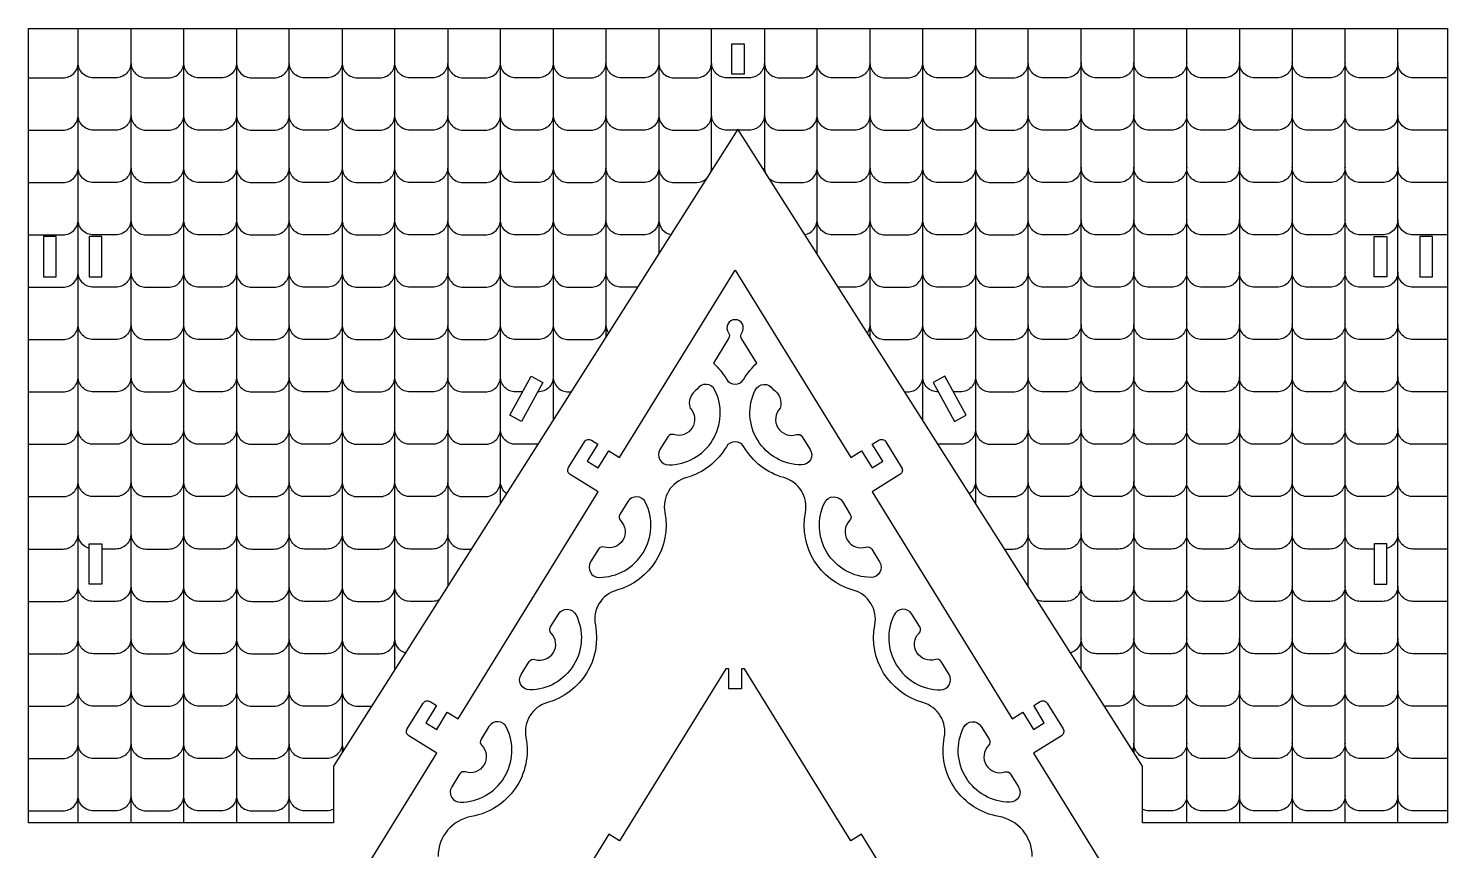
# Model space of a CAD drawing. Extents: x 3733 to 3923, y 1415 to 1537.
# Drawn here: x 3770.5 to 3826.7, y 1462.1 to 1494.6 of the extents above; entities that cross this region are included whole.
import ezdxf

# ---------------------------------------------------------------- set-up
doc = ezdxf.new("R2010")
doc.units = 0
doc.header["$MEASUREMENT"] = 0
doc.layers.add('LAYER1', color=18, linetype='CONTINUOUS')

msp = doc.modelspace()

# ---------------------------------------------------------------- linework, layer by layer
at = {"layer": 'LAYER1'}
for points in [[(3782.607, 1465.466), (3782.607, 1463.214), (3770.547, 1463.214), (3770.547, 1494.628), (3826.667, 1494.628), (3826.667, 1463.214), (3814.607, 1463.214), (3814.607, 1465.466), (3798.607, 1490.64)], [(3798.357, 1492.82), (3798.357, 1494.02), (3798.857, 1494.02), (3798.857, 1492.82)], [(3771.147, 1484.802), (3771.647, 1484.802), (3771.647, 1486.402), (3771.147, 1486.402)], [(3772.947, 1484.802), (3773.447, 1484.802), (3773.447, 1486.402), (3772.947, 1486.402)], [(3824.267, 1484.802), (3823.767, 1484.802), (3823.767, 1486.402), (3824.267, 1486.402)], [(3825.567, 1484.802), (3826.067, 1484.802), (3826.067, 1486.402), (3825.567, 1486.402)], [(3790.887, 1480.634), (3790.043, 1479.089), (3789.586, 1479.339), (3790.429, 1480.884)], [(3806.328, 1480.634), (3807.171, 1479.089), (3807.629, 1479.339), (3806.785, 1480.884)], [(3773.447, 1472.656), (3772.947, 1472.656), (3772.947, 1474.256), (3773.447, 1474.256)], [(3823.767, 1472.656), (3824.267, 1472.656), (3824.267, 1474.256), (3823.767, 1474.256)]]:
    msp.add_lwpolyline(points, close=True, dxfattribs=at)
for points in [[(3772.516, 1463.214), (3772.516, 1494.628)], [(3774.603, 1494.628), (3774.603, 1463.214)], [(3776.691, 1463.214), (3776.691, 1494.628)], [(3778.778, 1494.628), (3778.778, 1463.214)], [(3780.865, 1463.214), (3780.865, 1494.628)], [(3782.952, 1494.628), (3782.952, 1466.009)], [(3785.04, 1469.293), (3785.04, 1494.628)], [(3787.127, 1494.628), (3787.127, 1472.577)], [(3789.214, 1475.861), (3789.214, 1494.628)], [(3791.302, 1494.628), (3791.302, 1479.145)], [(3793.389, 1482.43), (3793.389, 1494.628)], [(3795.476, 1494.628), (3795.476, 1485.714)], [(3797.564, 1488.998), (3797.564, 1494.628)], [(3799.651, 1494.628), (3799.651, 1488.998)], [(3801.738, 1485.714), (3801.738, 1494.628)], [(3803.825, 1494.628), (3803.825, 1482.43)], [(3805.913, 1479.145), (3805.913, 1494.628)], [(3808, 1494.628), (3808, 1475.861)], [(3810.087, 1472.577), (3810.087, 1494.628)], [(3812.175, 1469.293), (3812.175, 1494.628)], [(3814.262, 1494.628), (3814.262, 1466.009)], [(3816.349, 1463.214), (3816.349, 1494.628)], [(3818.436, 1494.628), (3818.436, 1463.214)], [(3820.524, 1494.628), (3820.524, 1463.214)], [(3822.611, 1463.214), (3822.611, 1494.628)], [(3824.698, 1463.214), (3824.698, 1494.628)], [(3804.332, 1461.406), (3803.491, 1462.768), (3803.065, 1462.505), (3798.861, 1469.311), (3798.743, 1469.311), (3798.743, 1468.511), (3798.243, 1468.511), (3798.243, 1469.311), (3798.124, 1469.311), (3793.92, 1462.505), (3793.494, 1462.768), (3792.654, 1461.406)]]:
    msp.add_lwpolyline(points, dxfattribs=at)
for points in [[(3770.547, 1492.675), (3771.916, 1492.675, 0.414214), (3772.516, 1493.275)], [(3774.603, 1493.275, -0.414214), (3774.003, 1492.675), (3773.116, 1492.675, -0.414214), (3772.516, 1493.275)], [(3774.603, 1493.275, 0.414214), (3775.203, 1492.675), (3776.091, 1492.675, 0.414214), (3776.691, 1493.275)], [(3778.778, 1493.275, -0.414214), (3778.178, 1492.675), (3777.291, 1492.675, -0.414214), (3776.691, 1493.275)], [(3778.778, 1493.275, 0.414214), (3779.378, 1492.675), (3780.265, 1492.675, 0.414214), (3780.865, 1493.275)], [(3782.952, 1493.275, -0.414214), (3782.352, 1492.675), (3781.465, 1492.675, -0.414214), (3780.865, 1493.275)], [(3782.952, 1493.275, 0.414214), (3783.552, 1492.675), (3784.44, 1492.675, 0.414214), (3785.04, 1493.275)], [(3787.127, 1493.275, -0.414214), (3786.527, 1492.675), (3785.64, 1492.675, -0.414214), (3785.04, 1493.275)], [(3787.127, 1493.275, 0.414214), (3787.727, 1492.675), (3788.614, 1492.675, 0.414214), (3789.214, 1493.275)], [(3791.302, 1493.275, -0.414214), (3790.702, 1492.675), (3789.814, 1492.675, -0.414214), (3789.214, 1493.275)], [(3791.302, 1493.275, 0.414214), (3791.902, 1492.675), (3792.789, 1492.675, 0.414214), (3793.389, 1493.275)], [(3795.476, 1493.275, -0.414214), (3794.876, 1492.675), (3793.989, 1492.675, -0.414214), (3793.389, 1493.275)], [(3795.476, 1493.275, 0.414214), (3796.076, 1492.675), (3796.964, 1492.675, 0.414214), (3797.564, 1493.275)], [(3799.651, 1493.275, -0.414214), (3799.051, 1492.675), (3798.164, 1492.675, -0.414214), (3797.564, 1493.275)], [(3799.651, 1493.275, 0.414214), (3800.251, 1492.675), (3801.138, 1492.675, 0.414214), (3801.738, 1493.275)], [(3803.825, 1493.275, -0.414214), (3803.225, 1492.675), (3802.338, 1492.675, -0.414214), (3801.738, 1493.275)], [(3803.825, 1493.275, 0.414214), (3804.425, 1492.675), (3805.313, 1492.675, 0.414214), (3805.913, 1493.275)], [(3808, 1493.275, -0.414214), (3807.4, 1492.675), (3806.513, 1492.675, -0.414214), (3805.913, 1493.275)], [(3808, 1493.275, 0.414214), (3808.6, 1492.675), (3809.487, 1492.675, 0.414214), (3810.087, 1493.275)], [(3812.175, 1493.275, -0.414214), (3811.575, 1492.675), (3810.687, 1492.675, -0.414214), (3810.087, 1493.275)], [(3814.262, 1493.275, -0.414214), (3813.662, 1492.675), (3812.775, 1492.675, -0.414214), (3812.175, 1493.275)], [(3816.349, 1493.275, -0.414214), (3815.749, 1492.675), (3814.862, 1492.675, -0.414214), (3814.262, 1493.275)], [(3818.436, 1493.275, -0.414214), (3817.836, 1492.675), (3816.949, 1492.675, -0.414214), (3816.349, 1493.275)], [(3820.524, 1493.275, -0.414214), (3819.924, 1492.675), (3819.036, 1492.675, -0.414214), (3818.436, 1493.275)], [(3822.611, 1493.275, -0.414214), (3822.011, 1492.675), (3821.124, 1492.675, -0.414214), (3820.524, 1493.275)], [(3824.698, 1493.275, -0.414214), (3824.098, 1492.675), (3823.211, 1492.675, -0.414214), (3822.611, 1493.275)], [(3826.667, 1492.675), (3825.298, 1492.675, -0.414214), (3824.698, 1493.275)], [(3770.547, 1490.605), (3771.916, 1490.605, 0.414214), (3772.516, 1491.205)], [(3774.603, 1491.205, -0.414214), (3774.003, 1490.605), (3773.116, 1490.605, -0.414214), (3772.516, 1491.205)], [(3774.603, 1491.205, 0.414214), (3775.203, 1490.605), (3776.091, 1490.605, 0.414214), (3776.691, 1491.205)], [(3778.778, 1491.205, -0.414214), (3778.178, 1490.605), (3777.291, 1490.605, -0.414214), (3776.691, 1491.205)], [(3778.778, 1491.205, 0.414214), (3779.378, 1490.605), (3780.265, 1490.605, 0.414214), (3780.865, 1491.205)], [(3782.952, 1491.205, -0.414214), (3782.352, 1490.605), (3781.465, 1490.605, -0.414214), (3780.865, 1491.205)], [(3782.952, 1491.205, 0.414214), (3783.552, 1490.605), (3784.44, 1490.605, 0.414214), (3785.04, 1491.205)], [(3787.127, 1491.205, -0.414214), (3786.527, 1490.605), (3785.64, 1490.605, -0.414214), (3785.04, 1491.205)], [(3787.127, 1491.205, 0.414214), (3787.727, 1490.605), (3788.614, 1490.605, 0.414214), (3789.214, 1491.205)], [(3791.302, 1491.205, -0.414214), (3790.702, 1490.605), (3789.814, 1490.605, -0.414214), (3789.214, 1491.205)], [(3791.302, 1491.205, 0.414214), (3791.902, 1490.605), (3792.789, 1490.605, 0.414214), (3793.389, 1491.205)], [(3795.476, 1491.205, -0.414214), (3794.876, 1490.605), (3793.989, 1490.605, -0.414214), (3793.389, 1491.205)], [(3795.476, 1491.205, 0.414214), (3796.076, 1490.605), (3796.964, 1490.605, 0.414214), (3797.564, 1491.205)], [(3798.585, 1490.605), (3798.164, 1490.605, -0.414214), (3797.564, 1491.205)], [(3799.651, 1491.205, -0.414214), (3799.051, 1490.605), (3798.629, 1490.605)], [(3799.651, 1491.205, 0.414214), (3800.251, 1490.605), (3801.138, 1490.605, 0.414214), (3801.738, 1491.205)], [(3803.825, 1491.205, -0.414214), (3803.225, 1490.605), (3802.338, 1490.605, -0.414214), (3801.738, 1491.205)], [(3803.825, 1491.205, 0.414214), (3804.425, 1490.605), (3805.313, 1490.605, 0.414214), (3805.913, 1491.205)], [(3808, 1491.205, -0.414214), (3807.4, 1490.605), (3806.513, 1490.605, -0.414214), (3805.913, 1491.205)], [(3808, 1491.205, 0.414214), (3808.6, 1490.605), (3809.487, 1490.605, 0.414214), (3810.087, 1491.205)], [(3812.175, 1491.205, -0.414214), (3811.575, 1490.605), (3810.687, 1490.605, -0.414214), (3810.087, 1491.205)], [(3814.262, 1491.205, -0.414214), (3813.662, 1490.605), (3812.775, 1490.605, -0.414214), (3812.175, 1491.205)], [(3816.349, 1491.205, -0.414214), (3815.749, 1490.605), (3814.862, 1490.605, -0.414214), (3814.262, 1491.205)], [(3818.436, 1491.205, -0.414214), (3817.836, 1490.605), (3816.949, 1490.605, -0.414214), (3816.349, 1491.205)], [(3820.524, 1491.205, -0.414214), (3819.924, 1490.605), (3819.036, 1490.605, -0.414214), (3818.436, 1491.205)], [(3822.611, 1491.205, -0.414214), (3822.011, 1490.605), (3821.124, 1490.605, -0.414214), (3820.524, 1491.205)], [(3824.698, 1491.205, -0.414214), (3824.098, 1490.605), (3823.211, 1490.605, -0.414214), (3822.611, 1491.205)], [(3826.667, 1490.605), (3825.298, 1490.605, -0.414214), (3824.698, 1491.205)], [(3770.547, 1488.535), (3771.916, 1488.535, 0.414214), (3772.516, 1489.135)], [(3774.603, 1489.135, -0.414214), (3774.003, 1488.535), (3773.116, 1488.535, -0.414214), (3772.516, 1489.135)], [(3774.603, 1489.135, 0.414214), (3775.203, 1488.535), (3776.091, 1488.535, 0.414214), (3776.691, 1489.135)], [(3778.778, 1489.135, -0.414214), (3778.178, 1488.535), (3777.291, 1488.535, -0.414214), (3776.691, 1489.135)], [(3778.778, 1489.135, 0.414214), (3779.378, 1488.535), (3780.265, 1488.535, 0.414214), (3780.865, 1489.135)], [(3782.952, 1489.135, -0.414214), (3782.352, 1488.535), (3781.465, 1488.535, -0.414214), (3780.865, 1489.135)], [(3782.952, 1489.135, 0.414214), (3783.552, 1488.535), (3784.44, 1488.535, 0.414214), (3785.04, 1489.135)], [(3787.127, 1489.135, -0.414214), (3786.527, 1488.535), (3785.64, 1488.535, -0.414214), (3785.04, 1489.135)], [(3787.127, 1489.135, 0.414214), (3787.727, 1488.535), (3788.614, 1488.535, 0.414214), (3789.214, 1489.135)], [(3791.302, 1489.135, -0.414214), (3790.702, 1488.535), (3789.814, 1488.535, -0.414214), (3789.214, 1489.135)], [(3791.302, 1489.135, 0.414214), (3791.902, 1488.535), (3792.789, 1488.535, 0.414214), (3793.389, 1489.135)], [(3795.476, 1489.135, -0.414214), (3794.876, 1488.535), (3793.989, 1488.535, -0.414214), (3793.389, 1489.135)], [(3795.476, 1489.135, 0.414214), (3796.076, 1488.535), (3796.964, 1488.535, 0.188396), (3797.37, 1488.694)], [(3797.536, 1488.954, 0.076751), (3797.564, 1489.135)], [(3797.575, 1489.016, -0.049716), (3797.564, 1489.135)], [(3799.651, 1489.135, -0.049716), (3799.639, 1489.016)], [(3799.651, 1489.135, 0.076751), (3799.679, 1488.954)], [(3799.844, 1488.694, 0.188396), (3800.251, 1488.535), (3801.138, 1488.535, 0.414214), (3801.738, 1489.135)], [(3803.825, 1489.135, -0.414214), (3803.225, 1488.535), (3802.338, 1488.535, -0.414214), (3801.738, 1489.135)], [(3803.825, 1489.135, 0.414214), (3804.425, 1488.535), (3805.313, 1488.535, 0.414214), (3805.913, 1489.135)], [(3808, 1489.135, -0.414214), (3807.4, 1488.535), (3806.513, 1488.535, -0.414214), (3805.913, 1489.135)], [(3808, 1489.135, 0.414214), (3808.6, 1488.535), (3809.487, 1488.535, 0.414214), (3810.087, 1489.135)], [(3812.175, 1489.135, -0.414214), (3811.575, 1488.535), (3810.687, 1488.535, -0.414214), (3810.087, 1489.135)], [(3814.262, 1489.135, -0.414214), (3813.662, 1488.535), (3812.775, 1488.535, -0.414214), (3812.175, 1489.135)], [(3816.349, 1489.135, -0.414214), (3815.749, 1488.535), (3814.862, 1488.535, -0.414214), (3814.262, 1489.135)], [(3818.436, 1489.135, -0.414214), (3817.836, 1488.535), (3816.949, 1488.535, -0.414214), (3816.349, 1489.135)], [(3820.524, 1489.135, -0.414214), (3819.924, 1488.535), (3819.036, 1488.535, -0.414214), (3818.436, 1489.135)], [(3822.611, 1489.135, -0.414214), (3822.011, 1488.535), (3821.124, 1488.535, -0.414214), (3820.524, 1489.135)], [(3824.698, 1489.135, -0.414214), (3824.098, 1488.535), (3823.211, 1488.535, -0.414214), (3822.611, 1489.135)], [(3826.667, 1488.535), (3825.298, 1488.535, -0.414214), (3824.698, 1489.135)], [(3770.547, 1486.465), (3771.916, 1486.465, 0.414214), (3772.516, 1487.065)], [(3774.603, 1487.065, -0.414214), (3774.003, 1486.465), (3773.116, 1486.465, -0.414214), (3772.516, 1487.065)], [(3774.603, 1487.065, 0.414214), (3775.203, 1486.465), (3776.091, 1486.465, 0.414214), (3776.691, 1487.065)], [(3778.778, 1487.065, -0.414214), (3778.178, 1486.465), (3777.291, 1486.465, -0.414214), (3776.691, 1487.065)], [(3778.778, 1487.065, 0.414214), (3779.378, 1486.465), (3780.265, 1486.465, 0.414214), (3780.865, 1487.065)], [(3782.952, 1487.065, -0.414214), (3782.352, 1486.465), (3781.465, 1486.465, -0.414214), (3780.865, 1487.065)], [(3782.952, 1487.065, 0.414214), (3783.552, 1486.465), (3784.44, 1486.465, 0.414214), (3785.04, 1487.065)], [(3787.127, 1487.065, -0.414214), (3786.527, 1486.465), (3785.64, 1486.465, -0.414214), (3785.04, 1487.065)], [(3787.127, 1487.065, 0.414214), (3787.727, 1486.465), (3788.614, 1486.465, 0.414214), (3789.214, 1487.065)], [(3791.302, 1487.065, -0.414214), (3790.702, 1486.465), (3789.814, 1486.465, -0.414214), (3789.214, 1487.065)], [(3791.302, 1487.065, 0.414214), (3791.902, 1486.465), (3792.789, 1486.465, 0.414214), (3793.389, 1487.065)], [(3795.476, 1487.065, -0.414214), (3794.876, 1486.465), (3793.989, 1486.465, -0.414214), (3793.389, 1487.065)], [(3795.476, 1487.065, 0.358552), (3795.961, 1486.476)], [(3801.254, 1486.476, 0.358552), (3801.738, 1487.065)], [(3803.825, 1487.065, -0.414214), (3803.225, 1486.465), (3802.338, 1486.465, -0.414214), (3801.738, 1487.065)], [(3803.825, 1487.065, 0.414214), (3804.425, 1486.465), (3805.313, 1486.465, 0.414214), (3805.913, 1487.065)], [(3808, 1487.065, -0.414214), (3807.4, 1486.465), (3806.513, 1486.465, -0.414214), (3805.913, 1487.065)], [(3808, 1487.065, 0.414214), (3808.6, 1486.465), (3809.487, 1486.465, 0.414214), (3810.087, 1487.065)], [(3812.175, 1487.065, -0.414214), (3811.575, 1486.465), (3810.687, 1486.465, -0.414214), (3810.087, 1487.065)], [(3814.262, 1487.065, -0.414214), (3813.662, 1486.465), (3812.775, 1486.465, -0.414214), (3812.175, 1487.065)], [(3816.349, 1487.065, -0.414214), (3815.749, 1486.465), (3814.862, 1486.465, -0.414214), (3814.262, 1487.065)], [(3818.436, 1487.065, -0.414214), (3817.836, 1486.465), (3816.949, 1486.465, -0.414214), (3816.349, 1487.065)], [(3820.524, 1487.065, -0.414214), (3819.924, 1486.465), (3819.036, 1486.465, -0.414214), (3818.436, 1487.065)], [(3822.611, 1487.065, -0.414214), (3822.011, 1486.465), (3821.124, 1486.465, -0.414214), (3820.524, 1487.065)], [(3824.698, 1487.065, -0.414214), (3824.098, 1486.465), (3823.211, 1486.465, -0.414214), (3822.611, 1487.065)], [(3826.667, 1486.465), (3825.298, 1486.465, -0.414214), (3824.698, 1487.065)], [(3770.547, 1484.395), (3771.916, 1484.395, 0.414214), (3772.516, 1484.995)], [(3774.603, 1484.995, -0.414214), (3774.003, 1484.395), (3773.116, 1484.395, -0.414214), (3772.516, 1484.995)], [(3774.603, 1484.995, 0.414214), (3775.203, 1484.395), (3776.091, 1484.395, 0.414214), (3776.691, 1484.995)], [(3778.778, 1484.995, -0.414214), (3778.178, 1484.395), (3777.291, 1484.395, -0.414214), (3776.691, 1484.995)], [(3778.778, 1484.995, 0.414214), (3779.378, 1484.395), (3780.265, 1484.395, 0.414214), (3780.865, 1484.995)], [(3782.952, 1484.995, -0.414214), (3782.352, 1484.395), (3781.465, 1484.395, -0.414214), (3780.865, 1484.995)], [(3782.612, 1459.359), (3786.697, 1465.972), (3785.591, 1466.655, -0.414214), (3785.525, 1466.93), (3786.156, 1467.951, -0.414214), (3786.431, 1468.016), (3786.687, 1467.859), (3786.266, 1467.178), (3786.692, 1466.915), (3787.112, 1467.596), (3787.537, 1467.333), (3793.079, 1476.305), (3791.973, 1476.989, -0.414214), (3791.908, 1477.264), (3792.539, 1478.285, -0.414214), (3792.814, 1478.35), (3793.069, 1478.192), (3792.649, 1477.512), (3793.074, 1477.249), (3793.494, 1477.929), (3793.92, 1477.667), (3798.493, 1485.07), (3803.065, 1477.667), (3803.491, 1477.929), (3803.911, 1477.249), (3804.337, 1477.512), (3803.916, 1478.192), (3804.171, 1478.35, -0.414214), (3804.447, 1478.285), (3805.077, 1477.264, -0.414214), (3805.012, 1476.989), (3803.906, 1476.305), (3809.448, 1467.333), (3809.873, 1467.596), (3810.294, 1466.915), (3810.719, 1467.178), (3810.299, 1467.859), (3810.554, 1468.016, -0.414214), (3810.829, 1467.951), (3811.46, 1466.93, -0.414214), (3811.395, 1466.655), (3810.289, 1465.972), (3814.373, 1459.359, -0.139213)], [(3782.952, 1484.995, 0.414214), (3783.552, 1484.395), (3784.44, 1484.395, 0.414214), (3785.04, 1484.995)], [(3787.127, 1484.995, -0.414214), (3786.527, 1484.395), (3785.64, 1484.395, -0.414214), (3785.04, 1484.995)], [(3787.127, 1484.995, 0.414214), (3787.727, 1484.395), (3788.614, 1484.395, 0.414214), (3789.214, 1484.995)], [(3791.302, 1484.995, -0.414214), (3790.702, 1484.395), (3789.814, 1484.395, -0.414214), (3789.214, 1484.995)], [(3791.302, 1484.995, 0.414214), (3791.902, 1484.395), (3792.789, 1484.395, 0.414214), (3793.389, 1484.995)], [(3794.638, 1484.395), (3793.989, 1484.395, -0.414214), (3793.389, 1484.995)], [(3803.825, 1484.995, -0.414214), (3803.225, 1484.395), (3802.576, 1484.395)], [(3803.825, 1484.995, 0.414214), (3804.425, 1484.395), (3805.313, 1484.395, 0.414214), (3805.913, 1484.995)], [(3808, 1484.995, -0.414214), (3807.4, 1484.395), (3806.513, 1484.395, -0.414214), (3805.913, 1484.995)], [(3808, 1484.995, 0.414214), (3808.6, 1484.395), (3809.487, 1484.395, 0.414214), (3810.087, 1484.995)], [(3812.175, 1484.995, -0.414214), (3811.575, 1484.395), (3810.687, 1484.395, -0.414214), (3810.087, 1484.995)], [(3814.262, 1484.995, -0.414214), (3813.662, 1484.395), (3812.775, 1484.395, -0.414214), (3812.175, 1484.995)], [(3816.349, 1484.995, -0.414214), (3815.749, 1484.395), (3814.862, 1484.395, -0.414214), (3814.262, 1484.995)], [(3818.436, 1484.995, -0.414214), (3817.836, 1484.395), (3816.949, 1484.395, -0.414214), (3816.349, 1484.995)], [(3820.524, 1484.995, -0.414214), (3819.924, 1484.395), (3819.036, 1484.395, -0.414214), (3818.436, 1484.995)], [(3822.611, 1484.995, -0.414214), (3822.011, 1484.395), (3821.124, 1484.395, -0.414214), (3820.524, 1484.995)], [(3824.698, 1484.995, -0.414214), (3824.098, 1484.395), (3823.211, 1484.395, -0.414214), (3822.611, 1484.995)], [(3826.667, 1484.395), (3825.298, 1484.395, -0.414214), (3824.698, 1484.995)], [(3770.547, 1482.325), (3771.916, 1482.325, 0.414214), (3772.516, 1482.925)], [(3774.603, 1482.925, -0.414214), (3774.003, 1482.325), (3773.116, 1482.325, -0.414214), (3772.516, 1482.925)], [(3774.603, 1482.925, 0.414214), (3775.203, 1482.325), (3776.091, 1482.325, 0.414214), (3776.691, 1482.925)], [(3778.778, 1482.925, -0.414214), (3778.178, 1482.325), (3777.291, 1482.325, -0.414214), (3776.691, 1482.925)], [(3778.778, 1482.925, 0.414214), (3779.378, 1482.325), (3780.265, 1482.325, 0.414214), (3780.865, 1482.925)], [(3782.952, 1482.925, -0.414214), (3782.352, 1482.325), (3781.465, 1482.325, -0.414214), (3780.865, 1482.925)], [(3782.952, 1482.925, 0.414214), (3783.552, 1482.325), (3784.44, 1482.325, 0.414214), (3785.04, 1482.925)], [(3787.127, 1482.925, -0.414214), (3786.527, 1482.325), (3785.64, 1482.325, -0.414214), (3785.04, 1482.925)], [(3787.127, 1482.925, 0.414214), (3787.727, 1482.325), (3788.614, 1482.325, 0.414214), (3789.214, 1482.925)], [(3791.302, 1482.925, -0.414214), (3790.702, 1482.325), (3789.814, 1482.325, -0.414214), (3789.214, 1482.925)], [(3791.302, 1482.925, 0.414214), (3791.902, 1482.325), (3792.789, 1482.325, 0.414214), (3793.389, 1482.925)], [(3793.491, 1482.59, -0.14901), (3793.389, 1482.925)], [(3803.825, 1482.925, -0.14901), (3803.723, 1482.59)], [(3803.825, 1482.925, 0.414214), (3804.425, 1482.325), (3805.313, 1482.325, 0.414214), (3805.913, 1482.925)], [(3808, 1482.925, -0.414214), (3807.4, 1482.325), (3806.513, 1482.325, -0.414214), (3805.913, 1482.925)], [(3808, 1482.925, 0.414214), (3808.6, 1482.325), (3809.487, 1482.325, 0.414214), (3810.087, 1482.925)], [(3812.175, 1482.925, -0.414214), (3811.575, 1482.325), (3810.687, 1482.325, -0.414214), (3810.087, 1482.925)], [(3814.262, 1482.925, -0.414214), (3813.662, 1482.325), (3812.775, 1482.325, -0.414214), (3812.175, 1482.925)], [(3816.349, 1482.925, -0.414214), (3815.749, 1482.325), (3814.862, 1482.325, -0.414214), (3814.262, 1482.925)], [(3818.436, 1482.925, -0.414214), (3817.836, 1482.325), (3816.949, 1482.325, -0.414214), (3816.349, 1482.925)], [(3820.524, 1482.925, -0.414214), (3819.924, 1482.325), (3819.036, 1482.325, -0.414214), (3818.436, 1482.925)], [(3822.611, 1482.925, -0.414214), (3822.011, 1482.325), (3821.124, 1482.325, -0.414214), (3820.524, 1482.925)], [(3824.698, 1482.925, -0.414214), (3824.098, 1482.325), (3823.211, 1482.325, -0.414214), (3822.611, 1482.925)], [(3826.667, 1482.325), (3825.298, 1482.325, -0.414214), (3824.698, 1482.925)], [(3770.547, 1480.255), (3771.916, 1480.255, 0.414214), (3772.516, 1480.855)], [(3774.603, 1480.855, -0.414214), (3774.003, 1480.255), (3773.116, 1480.255, -0.414214), (3772.516, 1480.855)], [(3774.603, 1480.855, 0.414214), (3775.203, 1480.255), (3776.091, 1480.255, 0.414214), (3776.691, 1480.855)], [(3778.778, 1480.855, -0.414214), (3778.178, 1480.255), (3777.291, 1480.255, -0.414214), (3776.691, 1480.855)], [(3778.778, 1480.855, 0.414214), (3779.378, 1480.255), (3780.265, 1480.255, 0.414214), (3780.865, 1480.855)], [(3782.952, 1480.855, -0.414214), (3782.352, 1480.255), (3781.465, 1480.255, -0.414214), (3780.865, 1480.855)], [(3782.952, 1480.855, 0.414214), (3783.552, 1480.255), (3784.44, 1480.255, 0.414214), (3785.04, 1480.855)], [(3787.127, 1480.855, -0.414214), (3786.527, 1480.255), (3785.64, 1480.255, -0.414214), (3785.04, 1480.855)], [(3787.127, 1480.855, 0.414214), (3787.727, 1480.255), (3788.614, 1480.255, 0.414214), (3789.214, 1480.855)], [(3790.086, 1480.255), (3789.814, 1480.255, -0.414214), (3789.214, 1480.855)], [(3791.302, 1480.855, -0.414214), (3790.702, 1480.255), (3790.68, 1480.255)], [(3791.302, 1480.855, 0.414214), (3791.902, 1480.255), (3792.007, 1480.255)], [(3805.208, 1480.255), (3805.313, 1480.255, 0.414214), (3805.913, 1480.855)], [(3806.535, 1480.255), (3806.513, 1480.255, -0.414214), (3805.913, 1480.855)], [(3808, 1480.855, -0.414214), (3807.4, 1480.255), (3807.129, 1480.255)], [(3808, 1480.855, 0.414214), (3808.6, 1480.255), (3809.487, 1480.255, 0.414214), (3810.087, 1480.855)], [(3812.175, 1480.855, -0.414214), (3811.575, 1480.255), (3810.687, 1480.255, -0.414214), (3810.087, 1480.855)], [(3814.262, 1480.855, -0.414214), (3813.662, 1480.255), (3812.775, 1480.255, -0.414214), (3812.175, 1480.855)], [(3816.349, 1480.855, -0.414214), (3815.749, 1480.255), (3814.862, 1480.255, -0.414214), (3814.262, 1480.855)], [(3818.436, 1480.855, -0.414214), (3817.836, 1480.255), (3816.949, 1480.255, -0.414214), (3816.349, 1480.855)], [(3820.524, 1480.855, -0.414214), (3819.924, 1480.255), (3819.036, 1480.255, -0.414214), (3818.436, 1480.855)], [(3822.611, 1480.855, -0.414214), (3822.011, 1480.255), (3821.124, 1480.255, -0.414214), (3820.524, 1480.855)], [(3824.698, 1480.855, -0.414214), (3824.098, 1480.255), (3823.211, 1480.255, -0.414214), (3822.611, 1480.855)], [(3826.667, 1480.255), (3825.298, 1480.255, -0.414214), (3824.698, 1480.855)], [(3770.547, 1478.185), (3771.916, 1478.185, 0.414214), (3772.516, 1478.785)], [(3774.603, 1478.785, -0.414214), (3774.003, 1478.185), (3773.116, 1478.185, -0.414214), (3772.516, 1478.785)], [(3774.603, 1478.785, 0.414214), (3775.203, 1478.185), (3776.091, 1478.185, 0.414214), (3776.691, 1478.785)], [(3778.778, 1478.785, -0.414214), (3778.178, 1478.185), (3777.291, 1478.185, -0.414214), (3776.691, 1478.785)], [(3778.778, 1478.785, 0.414214), (3779.378, 1478.185), (3780.265, 1478.185, 0.414214), (3780.865, 1478.785)], [(3782.952, 1478.785, -0.414214), (3782.352, 1478.185), (3781.465, 1478.185, -0.414214), (3780.865, 1478.785)], [(3782.952, 1478.785, 0.414214), (3783.552, 1478.185), (3784.44, 1478.185, 0.414214), (3785.04, 1478.785)], [(3787.127, 1478.785, -0.414214), (3786.527, 1478.185), (3785.64, 1478.185, -0.414214), (3785.04, 1478.785)], [(3787.127, 1478.785, 0.414214), (3787.727, 1478.185), (3788.614, 1478.185, 0.414214), (3789.214, 1478.785)], [(3790.691, 1478.185), (3789.814, 1478.185, -0.414214), (3789.214, 1478.785)], [(3808, 1478.785, -0.414214), (3807.4, 1478.185), (3806.523, 1478.185)], [(3808, 1478.785, 0.414214), (3808.6, 1478.185), (3809.487, 1478.185, 0.414214), (3810.087, 1478.785)], [(3812.175, 1478.785, -0.414214), (3811.575, 1478.185), (3810.687, 1478.185, -0.414214), (3810.087, 1478.785)], [(3814.262, 1478.785, -0.414214), (3813.662, 1478.185), (3812.775, 1478.185, -0.414214), (3812.175, 1478.785)], [(3816.349, 1478.785, -0.414214), (3815.749, 1478.185), (3814.862, 1478.185, -0.414214), (3814.262, 1478.785)], [(3818.436, 1478.785, -0.414214), (3817.836, 1478.185), (3816.949, 1478.185, -0.414214), (3816.349, 1478.785)], [(3820.524, 1478.785, -0.414214), (3819.924, 1478.185), (3819.036, 1478.185, -0.414214), (3818.436, 1478.785)], [(3822.611, 1478.785, -0.414214), (3822.011, 1478.185), (3821.124, 1478.185, -0.414214), (3820.524, 1478.785)], [(3824.698, 1478.785, -0.414214), (3824.098, 1478.185), (3823.211, 1478.185, -0.414214), (3822.611, 1478.785)], [(3826.667, 1478.185), (3825.298, 1478.185, -0.414214), (3824.698, 1478.785)], [(3810.24, 1461.894, 0.364346), (3808.915, 1463.47, -0.419429), (3806.765, 1466.591, 0.390324), (3805.91, 1467.975, -0.390324), (3804.019, 1471.037, 0.390324), (3803.165, 1472.42, -0.390324), (3801.273, 1475.483, 0.390324), (3800.419, 1476.866, -0.195222), (3798.838, 1478.089, 0.575498), (3798.147, 1478.089, -0.195222), (3796.567, 1476.866, 0.390324), (3795.712, 1475.483, -0.390324), (3793.821, 1472.42, 0.390324), (3792.966, 1471.037, -0.390324), (3791.075, 1467.975, 0.390324), (3790.221, 1466.591, -0.419429), (3788.07, 1463.47, 0.364346), (3786.746, 1461.894)], [(3770.547, 1476.115), (3771.916, 1476.115, 0.414214), (3772.516, 1476.715)], [(3774.603, 1476.715, -0.414214), (3774.003, 1476.115), (3773.116, 1476.115, -0.414214), (3772.516, 1476.715)], [(3774.603, 1476.715, 0.414214), (3775.203, 1476.115), (3776.091, 1476.115, 0.414214), (3776.691, 1476.715)], [(3778.778, 1476.715, -0.414214), (3778.178, 1476.115), (3777.291, 1476.115, -0.414214), (3776.691, 1476.715)], [(3778.778, 1476.715, 0.414214), (3779.378, 1476.115), (3780.265, 1476.115, 0.414214), (3780.865, 1476.715)], [(3782.952, 1476.715, -0.414214), (3782.352, 1476.115), (3781.465, 1476.115, -0.414214), (3780.865, 1476.715)], [(3782.952, 1476.715, 0.414214), (3783.552, 1476.115), (3784.44, 1476.115, 0.414214), (3785.04, 1476.715)], [(3787.127, 1476.715, -0.414214), (3786.527, 1476.115), (3785.64, 1476.115, -0.414214), (3785.04, 1476.715)], [(3787.127, 1476.715, 0.414214), (3787.727, 1476.115), (3788.614, 1476.115, 0.414214), (3789.214, 1476.715)], [(3789.452, 1476.236, -0.235041), (3789.214, 1476.715)], [(3808, 1476.715, -0.235041), (3807.762, 1476.236)], [(3808, 1476.715, 0.414214), (3808.6, 1476.115), (3809.487, 1476.115, 0.414214), (3810.087, 1476.715)], [(3812.175, 1476.715, -0.414214), (3811.575, 1476.115), (3810.687, 1476.115, -0.414214), (3810.087, 1476.715)], [(3814.262, 1476.715, -0.414214), (3813.662, 1476.115), (3812.775, 1476.115, -0.414214), (3812.175, 1476.715)], [(3816.349, 1476.715, -0.414214), (3815.749, 1476.115), (3814.862, 1476.115, -0.414214), (3814.262, 1476.715)], [(3818.436, 1476.715, -0.414214), (3817.836, 1476.115), (3816.949, 1476.115, -0.414214), (3816.349, 1476.715)], [(3820.524, 1476.715, -0.414214), (3819.924, 1476.115), (3819.036, 1476.115, -0.414214), (3818.436, 1476.715)], [(3822.611, 1476.715, -0.414214), (3822.011, 1476.115), (3821.124, 1476.115, -0.414214), (3820.524, 1476.715)], [(3824.698, 1476.715, -0.414214), (3824.098, 1476.115), (3823.211, 1476.115, -0.414214), (3822.611, 1476.715)], [(3826.667, 1476.115), (3825.298, 1476.115, -0.414214), (3824.698, 1476.715)], [(3770.547, 1474.045), (3771.916, 1474.045, 0.414214), (3772.516, 1474.645)], [(3772.947, 1474.069, -0.332931), (3772.516, 1474.645)], [(3774.603, 1474.645, -0.414214), (3774.003, 1474.045), (3773.447, 1474.045)], [(3774.603, 1474.645, 0.414214), (3775.203, 1474.045), (3776.091, 1474.045, 0.414214), (3776.691, 1474.645)], [(3778.778, 1474.645, -0.414214), (3778.178, 1474.045), (3777.291, 1474.045, -0.414214), (3776.691, 1474.645)], [(3778.778, 1474.645, 0.414214), (3779.378, 1474.045), (3780.265, 1474.045, 0.414214), (3780.865, 1474.645)], [(3782.952, 1474.645, -0.414214), (3782.352, 1474.045), (3781.465, 1474.045, -0.414214), (3780.865, 1474.645)], [(3782.952, 1474.645, 0.414214), (3783.552, 1474.045), (3784.44, 1474.045, 0.414214), (3785.04, 1474.645)], [(3787.127, 1474.645, -0.414214), (3786.527, 1474.045), (3785.64, 1474.045, -0.414214), (3785.04, 1474.645)], [(3787.127, 1474.645, 0.414214), (3787.727, 1474.045), (3788.06, 1474.045)], [(3809.155, 1474.045), (3809.487, 1474.045, 0.414214), (3810.087, 1474.645)], [(3812.175, 1474.645, -0.414214), (3811.575, 1474.045), (3810.687, 1474.045, -0.414214), (3810.087, 1474.645)], [(3814.262, 1474.645, -0.414214), (3813.662, 1474.045), (3812.775, 1474.045, -0.414214), (3812.175, 1474.645)], [(3816.349, 1474.645, -0.414214), (3815.749, 1474.045), (3814.862, 1474.045, -0.414214), (3814.262, 1474.645)], [(3818.436, 1474.645, -0.414214), (3817.836, 1474.045), (3816.949, 1474.045, -0.414214), (3816.349, 1474.645)], [(3820.524, 1474.645, -0.414214), (3819.924, 1474.045), (3819.036, 1474.045, -0.414214), (3818.436, 1474.645)], [(3822.611, 1474.645, -0.414214), (3822.011, 1474.045), (3821.124, 1474.045, -0.414214), (3820.524, 1474.645)], [(3823.767, 1474.045), (3823.211, 1474.045, -0.414214), (3822.611, 1474.645)], [(3824.698, 1474.645, -0.332931), (3824.267, 1474.069)], [(3826.667, 1474.045), (3825.298, 1474.045, -0.414214), (3824.698, 1474.645)], [(3770.547, 1471.975), (3771.916, 1471.975, 0.414214), (3772.516, 1472.575)], [(3774.603, 1472.575, -0.414214), (3774.003, 1471.975), (3773.116, 1471.975, -0.414214), (3772.516, 1472.575)], [(3774.603, 1472.575, 0.414214), (3775.203, 1471.975), (3776.091, 1471.975, 0.414214), (3776.691, 1472.575)], [(3778.778, 1472.575, -0.414214), (3778.178, 1471.975), (3777.291, 1471.975, -0.414214), (3776.691, 1472.575)], [(3778.778, 1472.575, 0.414214), (3779.378, 1471.975), (3780.265, 1471.975, 0.414214), (3780.865, 1472.575)], [(3782.952, 1472.575, -0.414214), (3782.352, 1471.975), (3781.465, 1471.975, -0.414214), (3780.865, 1472.575)], [(3782.952, 1472.575, 0.414214), (3783.552, 1471.975), (3784.44, 1471.975, 0.414214), (3785.04, 1472.575)], [(3786.779, 1472.03, -0.108933), (3786.527, 1471.975), (3785.64, 1471.975, -0.414214), (3785.04, 1472.575)], [(3812.175, 1472.575, -0.414214), (3811.575, 1471.975), (3810.687, 1471.975, -0.108933), (3810.435, 1472.03)], [(3814.262, 1472.575, -0.414214), (3813.662, 1471.975), (3812.775, 1471.975, -0.414214), (3812.175, 1472.575)], [(3816.349, 1472.575, -0.414214), (3815.749, 1471.975), (3814.862, 1471.975, -0.414214), (3814.262, 1472.575)], [(3818.436, 1472.575, -0.414214), (3817.836, 1471.975), (3816.949, 1471.975, -0.414214), (3816.349, 1472.575)], [(3820.524, 1472.575, -0.414214), (3819.924, 1471.975), (3819.036, 1471.975, -0.414214), (3818.436, 1472.575)], [(3822.611, 1472.575, -0.414214), (3822.011, 1471.975), (3821.124, 1471.975, -0.414214), (3820.524, 1472.575)], [(3824.698, 1472.575, -0.414214), (3824.098, 1471.975), (3823.211, 1471.975, -0.414214), (3822.611, 1472.575)], [(3826.667, 1471.975), (3825.298, 1471.975, -0.414214), (3824.698, 1472.575)], [(3770.547, 1469.905), (3771.916, 1469.905, 0.414214), (3772.516, 1470.505)], [(3774.603, 1470.505, -0.414214), (3774.003, 1469.905), (3773.116, 1469.905, -0.414214), (3772.516, 1470.505)], [(3774.603, 1470.505, 0.414214), (3775.203, 1469.905), (3776.091, 1469.905, 0.414214), (3776.691, 1470.505)], [(3778.778, 1470.505, -0.414214), (3778.178, 1469.905), (3777.291, 1469.905, -0.414214), (3776.691, 1470.505)], [(3778.778, 1470.505, 0.414214), (3779.378, 1469.905), (3780.265, 1469.905, 0.414214), (3780.865, 1470.505)], [(3782.952, 1470.505, -0.414214), (3782.352, 1469.905), (3781.465, 1469.905, -0.414214), (3780.865, 1470.505)], [(3782.952, 1470.505, 0.414214), (3783.552, 1469.905), (3784.44, 1469.905, 0.414214), (3785.04, 1470.505)], [(3785.448, 1469.936, -0.321983), (3785.04, 1470.505)], [(3812.175, 1470.505, -0.321983), (3811.766, 1469.936)], [(3814.262, 1470.505, -0.414214), (3813.662, 1469.905), (3812.775, 1469.905, -0.414214), (3812.175, 1470.505)], [(3816.349, 1470.505, -0.414214), (3815.749, 1469.905), (3814.862, 1469.905, -0.414214), (3814.262, 1470.505)], [(3818.436, 1470.505, -0.414214), (3817.836, 1469.905), (3816.949, 1469.905, -0.414214), (3816.349, 1470.505)], [(3820.524, 1470.505, -0.414214), (3819.924, 1469.905), (3819.036, 1469.905, -0.414214), (3818.436, 1470.505)], [(3822.611, 1470.505, -0.414214), (3822.011, 1469.905), (3821.124, 1469.905, -0.414214), (3820.524, 1470.505)], [(3824.698, 1470.505, -0.414214), (3824.098, 1469.905), (3823.211, 1469.905, -0.414214), (3822.611, 1470.505)], [(3826.667, 1469.905), (3825.298, 1469.905, -0.414214), (3824.698, 1470.505)], [(3770.547, 1467.835), (3771.916, 1467.835, 0.414214), (3772.516, 1468.435)], [(3774.603, 1468.435, -0.414214), (3774.003, 1467.835), (3773.116, 1467.835, -0.414214), (3772.516, 1468.435)], [(3774.603, 1468.435, 0.414214), (3775.203, 1467.835), (3776.091, 1467.835, 0.414214), (3776.691, 1468.435)], [(3778.778, 1468.435, -0.414214), (3778.178, 1467.835), (3777.291, 1467.835, -0.414214), (3776.691, 1468.435)], [(3778.778, 1468.435, 0.414214), (3779.378, 1467.835), (3780.265, 1467.835, 0.414214), (3780.865, 1468.435)], [(3782.952, 1468.435, -0.414214), (3782.352, 1467.835), (3781.465, 1467.835, -0.414214), (3780.865, 1468.435)], [(3782.952, 1468.435, 0.414214), (3783.552, 1467.835), (3784.113, 1467.835)], [(3814.262, 1468.435, -0.414214), (3813.662, 1467.835), (3813.102, 1467.835)], [(3816.349, 1468.435, -0.414214), (3815.749, 1467.835), (3814.862, 1467.835, -0.414214), (3814.262, 1468.435)], [(3818.436, 1468.435, -0.414214), (3817.836, 1467.835), (3816.949, 1467.835, -0.414214), (3816.349, 1468.435)], [(3820.524, 1468.435, -0.414214), (3819.924, 1467.835), (3819.036, 1467.835, -0.414214), (3818.436, 1468.435)], [(3822.611, 1468.435, -0.414214), (3822.011, 1467.835), (3821.124, 1467.835, -0.414214), (3820.524, 1468.435)], [(3824.698, 1468.435, -0.414214), (3824.098, 1467.835), (3823.211, 1467.835, -0.414214), (3822.611, 1468.435)], [(3826.667, 1467.835), (3825.298, 1467.835, -0.414214), (3824.698, 1468.435)], [(3770.547, 1465.765), (3771.916, 1465.765, 0.414214), (3772.516, 1466.365)], [(3774.603, 1466.365, -0.414214), (3774.003, 1465.765), (3773.116, 1465.765, -0.414214), (3772.516, 1466.365)], [(3774.603, 1466.365, 0.414214), (3775.203, 1465.765), (3776.091, 1465.765, 0.414214), (3776.691, 1466.365)], [(3778.778, 1466.365, -0.414214), (3778.178, 1465.765), (3777.291, 1465.765, -0.414214), (3776.691, 1466.365)], [(3778.778, 1466.365, 0.414214), (3779.378, 1465.765), (3780.265, 1465.765, 0.414214), (3780.865, 1466.365)], [(3782.952, 1466.365, -0.414214), (3782.352, 1465.765), (3781.465, 1465.765, -0.414214), (3780.865, 1466.365)], [(3782.952, 1466.365, 0.113111), (3783.012, 1466.103)], [(3814.262, 1466.365, -0.113111), (3814.202, 1466.103)], [(3816.349, 1466.365, -0.414214), (3815.749, 1465.765), (3814.862, 1465.765, -0.414214), (3814.262, 1466.365)], [(3818.436, 1466.365, -0.414214), (3817.836, 1465.765), (3816.949, 1465.765, -0.414214), (3816.349, 1466.365)], [(3820.524, 1466.365, -0.414214), (3819.924, 1465.765), (3819.036, 1465.765, -0.414214), (3818.436, 1466.365)], [(3822.611, 1466.365, -0.414214), (3822.011, 1465.765), (3821.124, 1465.765, -0.414214), (3820.524, 1466.365)], [(3824.698, 1466.365, -0.414214), (3824.098, 1465.765), (3823.211, 1465.765, -0.414214), (3822.611, 1466.365)], [(3826.667, 1465.765), (3825.298, 1465.765, -0.414214), (3824.698, 1466.365)], [(3770.547, 1463.695), (3771.916, 1463.695, 0.414214), (3772.516, 1464.295)], [(3774.603, 1464.295, -0.414214), (3774.003, 1463.695), (3773.116, 1463.695, -0.414214), (3772.516, 1464.295)], [(3774.603, 1464.295, 0.414214), (3775.203, 1463.695), (3776.091, 1463.695, 0.414214), (3776.691, 1464.295)], [(3778.778, 1464.295, -0.414214), (3778.178, 1463.695), (3777.291, 1463.695, -0.414214), (3776.691, 1464.295)], [(3778.778, 1464.295, 0.414214), (3779.378, 1463.695), (3780.265, 1463.695, 0.414214), (3780.865, 1464.295)], [(3782.607, 1463.751, -0.110043), (3782.352, 1463.695), (3781.465, 1463.695, -0.414214), (3780.865, 1464.295)], [(3816.349, 1464.295, -0.414214), (3815.749, 1463.695), (3814.862, 1463.695, -0.110043), (3814.607, 1463.751)], [(3818.436, 1464.295, -0.414214), (3817.836, 1463.695), (3816.949, 1463.695, -0.414214), (3816.349, 1464.295)], [(3820.524, 1464.295, -0.414214), (3819.924, 1463.695), (3819.036, 1463.695, -0.414214), (3818.436, 1464.295)], [(3822.611, 1464.295, -0.414214), (3822.011, 1463.695), (3821.124, 1463.695, -0.414214), (3820.524, 1464.295)], [(3824.698, 1464.295, -0.414214), (3824.098, 1463.695), (3823.211, 1463.695, -0.414214), (3822.611, 1464.295)], [(3826.667, 1463.695), (3825.298, 1463.695, -0.414214), (3824.698, 1464.295)]]:
    msp.add_lwpolyline(points, format="xyb", dxfattribs=at)
for points in [[(3798.147, 1480.759, 0.575498), (3798.838, 1480.759, -0.077363), (3799.353, 1481.394), (3798.748, 1482.374, -0.303894), (3798.756, 1482.596, 0.612281), (3798.493, 1483.112, 0.612281), (3798.229, 1482.596, -0.303894), (3798.237, 1482.374), (3797.632, 1481.394, -0.077363)], [(3795.522, 1477.978, 0.589932), (3795.866, 1477.368, 0.55259), (3797.696, 1480.331, 0.589932), (3796.997, 1480.364, 0.344768), (3796.711, 1479.613, -0.782555), (3796.066, 1478.569, 0.344768), (3795.835, 1478.484)], [(3801.463, 1477.978, -0.589932), (3801.119, 1477.368, -0.55259), (3799.289, 1480.331, -0.589932), (3799.989, 1480.364, -0.344768), (3800.274, 1479.613, 0.782555), (3800.919, 1478.569, -0.344768), (3801.15, 1478.484)], [(3793.089, 1474.038), (3792.777, 1473.532, 0.589932), (3793.12, 1472.922, 0.55259), (3794.95, 1475.885, 0.589932), (3794.251, 1475.919), (3793.938, 1475.413, 0.344768), (3793.965, 1475.168, -0.782555), (3793.321, 1474.124, 0.344768)], [(3803.896, 1474.038), (3804.209, 1473.532, -0.589932), (3803.865, 1472.922, -0.55259), (3802.035, 1475.885, -0.589932), (3802.735, 1475.919), (3803.047, 1475.413, -0.344768), (3803.02, 1475.168, 0.782555), (3803.665, 1474.124, -0.344768)], [(3790.343, 1469.593, -0.344768), (3790.575, 1469.678, 0.782555), (3791.219, 1470.722, -0.344768), (3791.192, 1470.967), (3791.505, 1471.473, -0.589932), (3792.204, 1471.439, -0.55259), (3790.374, 1468.476, -0.589932), (3790.031, 1469.086)], [(3806.642, 1469.593, 0.344768), (3806.411, 1469.678, -0.782555), (3805.766, 1470.722, 0.344768), (3805.793, 1470.967), (3805.48, 1471.473, 0.589932), (3804.781, 1471.439, 0.55259), (3806.611, 1468.476, 0.589932), (3806.955, 1469.086)], [(3787.597, 1465.147), (3787.285, 1464.641, 0.589932), (3787.628, 1464.031, 0.55259), (3789.458, 1466.993, 0.589932), (3788.759, 1467.027), (3788.446, 1466.521, 0.344768), (3788.473, 1466.276, -0.782555), (3787.829, 1465.232, 0.344768)], [(3809.388, 1465.147), (3809.7, 1464.641, -0.589932), (3809.357, 1464.031, -0.55259), (3807.527, 1466.993, -0.589932), (3808.226, 1467.027), (3808.539, 1466.521, -0.344768), (3808.512, 1466.276, 0.782555), (3809.156, 1465.232, -0.344768)]]:
    msp.add_lwpolyline(points, format="xyb", close=True, dxfattribs=at)

doc.saveas('drawing.dxf')
